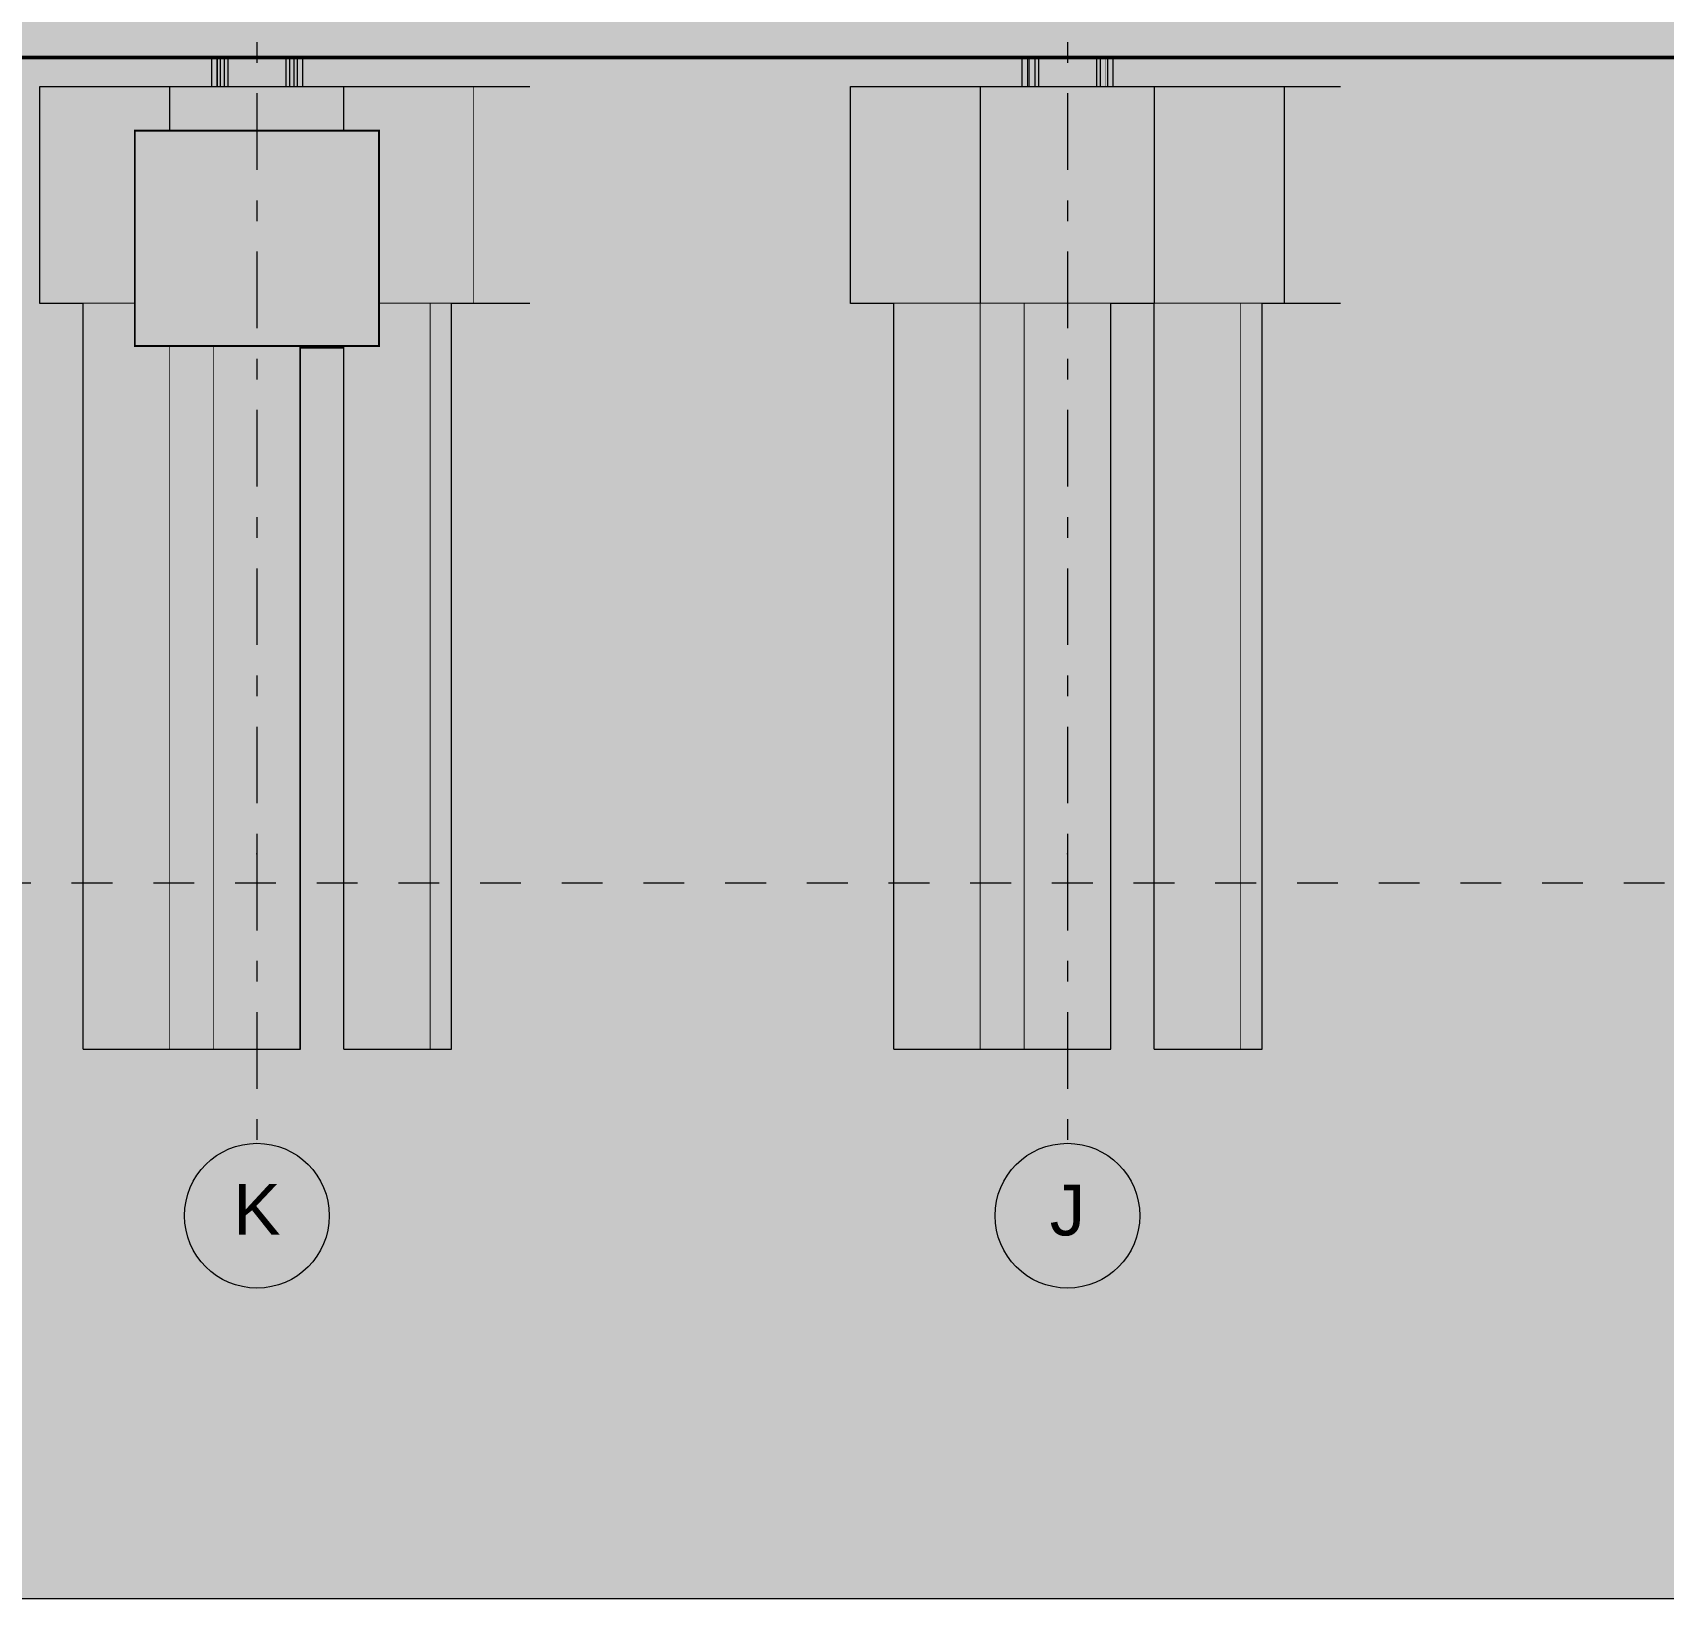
# Model space of a CAD drawing. Header units: millimetres. Extents: x -48147 to 1403542, y -455564 to 18123.
# Drawn here: x 1384271 to 1389905, y -455564 to -450157 of the extents above; entities that cross this region are included whole.
import ezdxf
from ezdxf.enums import TextEntityAlignment as Align

# ---------------------------------------------------------------- set-up
doc = ezdxf.new("R2010")
doc.units = ezdxf.units.MM
doc.header["$MEASUREMENT"] = 0
for name, pattern in [('Dashed', [2822.222233, 1411.111116, -1411.111116]), ('Double Dashed', [546.805537, 264.583325, -105.833328, 70.555556, -105.833328]), ('Wipeout_Contour', [1000, 0, -1000])]:
    doc.linetypes.add(name, pattern=pattern)
for name, color, linetype, lineweight, true_color in [('0_Pen_No__105', 7, 'Continuous', 15, 0xa6a6a6), ('A-230-M_FLOOR.IFC Import_Pen_No__109', 7, 'Continuous', 15, 0xa6a6a6), ('A-230-M_FLOOR.IFC Import_Pen_No__29', 7, 'Continuous', 50, 0x2a2a2a), ('New_A-15-MG_Structural_Grid_Phase_2_Pen_No__222', 7, 'Continuous', 13, 0x65af33), ('S-160-M_FOUND.IFC Import_Pen_No__104', 7, 'Continuous', 15, 0xa6a6a6), ('S-160-M_FOUND.IFC Import_Pen_No__24', 7, 'Continuous', 50, 0x2a2a2a)]:
    doc.layers.add(name, color=color, linetype=linetype, lineweight=lineweight, true_color=true_color)
for name, color, linetype in [('A-230-M_FLOOR.IFC Import', 7, 'Continuous'), ('New_A-15-MG_Structural_Grid_Phase_2', 7, 'Continuous'), ('S-160-M_FOUND.IFC Import', 7, 'Continuous'), ('S-280-M_COLUMN.IFC Import', 7, 'Continuous')]:
    doc.layers.add(name, color=color, linetype=linetype)
for name, color, linetype, lineweight in [('A-95-P_Drawing_Pen_No__1', 7, 'Continuous', 13), ('A-95-P_Drawing_Pen_No__84', 8, 'Continuous', 20), ('S-160-M_FOUND.IFC Import_Pen_No__1', 7, 'Continuous', 13), ('S-160-M_FOUND.IFC Import_Pen_No__4', 7, 'Continuous', 20), ('S-280-M_COLUMN.IFC Import_Pen_No__88', 8, 'Continuous', 20)]:
    doc.layers.add(name, color=color, linetype=linetype, lineweight=lineweight)
doc.styles.add('GENERATED_STYLE_2', font='')
doc.styles.get('GENERATED_STYLE_2').set_extended_font_data('Swis721 BT')

# ---------------------------------------------------------------- blocks, each defined once
blk = doc.blocks.new('Section Elem_242_1', base_point=(1418663.2, -449992.5))
at = {"color": 254, "linetype": 'Wipeout_Contour', "lineweight": 0, "ltscale": 5825130.82387224}
blk.add_wipeout([(1384915.4, -450342.5), (1384919.2, -450342.5), (1384919.2, -450242.5), (1384915.4, -450242.5)], dxfattribs=at).dxf.layer = 'S-280-M_COLUMN.IFC Import'
at = {"color": 254, "linetype": 'Wipeout_Contour', "lineweight": 0, "ltscale": 5826184.202013778}
blk.add_wipeout([(1385184.9, -450342.5), (1385203.6, -450342.5), (1385203.6, -450242.5), (1385184.9, -450242.5)], dxfattribs=at).dxf.layer = 'S-280-M_COLUMN.IFC Import'
at = {"color": 254, "linetype": 'Wipeout_Contour', "lineweight": 0, "ltscale": 5825112.870594533}
blk.add_wipeout([(1384909.8, -450342.5), (1384915.4, -450342.5), (1384915.4, -450242.5), (1384909.8, -450242.5)], dxfattribs=at).dxf.layer = 'S-280-M_COLUMN.IFC Import'
at = {"color": 254, "linetype": 'Wipeout_Contour', "lineweight": 0, "ltscale": 5826144.760911156}
blk.add_wipeout([(1385184.9, -450242.5), (1385182.8, -450242.5), (1385182.8, -450342.5), (1385184.9, -450342.5)], dxfattribs=at).dxf.layer = 'S-280-M_COLUMN.IFC Import'
at = {"color": 254, "linetype": 'Wipeout_Contour', "lineweight": 0, "ltscale": 5825098.415803521}
blk.add_wipeout([(1384907.8, -450342.5), (1384909.8, -450342.5), (1384909.8, -450242.5), (1384907.8, -450242.5)], dxfattribs=at).dxf.layer = 'S-280-M_COLUMN.IFC Import'
at = {"color": 254, "linetype": 'Wipeout_Contour', "lineweight": 0, "ltscale": 5826130.30581273}
blk.add_wipeout([(1385177.3, -450242.5), (1385177.3, -450342.5), (1385182.8, -450342.5), (1385182.8, -450242.5)], dxfattribs=at).dxf.layer = 'S-280-M_COLUMN.IFC Import'
at = {"color": 254, "linetype": 'Wipeout_Contour', "lineweight": 0, "ltscale": 5825058.975250746}
blk.add_wipeout([(1384889.1, -450342.5), (1384907.8, -450342.5), (1384907.8, -450242.5), (1384889.1, -450242.5)], dxfattribs=at).dxf.layer = 'S-280-M_COLUMN.IFC Import'
at = {"color": 254, "linetype": 'Wipeout_Contour', "lineweight": 0, "ltscale": 5826112.259681386}
blk.add_wipeout([(1385173.3, -450342.5), (1385177.3, -450342.5), (1385177.3, -450242.5), (1385173.3, -450242.5)], dxfattribs=at).dxf.layer = 'S-280-M_COLUMN.IFC Import'
at = {"layer": 'S-280-M_COLUMN.IFC Import_Pen_No__88', "linetype": 'Continuous'}
for p, q in [((1384889.1, -450242.5), (1384889.1, -450342.5)), ((1384907.8, -450242.5), (1384907.8, -450342.5)), ((1385184.9, -450242.5), (1385184.9, -450342.5)), ((1385203.6, -450242.5), (1385203.6, -450342.5))]:
    blk.add_line(p, q, dxfattribs=at)
blk = doc.blocks.new('Section Elem_243_1', base_point=(1418663.2, -449992.5))
at = {"color": 254, "linetype": 'Wipeout_Contour', "lineweight": 0, "ltscale": 5836742.222725722}
blk.add_wipeout([(1387959.2, -450242.5), (1387959.2, -450342.5), (1387979.7, -450342.5), (1387979.7, -450242.5)], dxfattribs=at).dxf.layer = 'S-280-M_COLUMN.IFC Import'
at = {"color": 254, "linetype": 'Wipeout_Contour', "lineweight": 0, "ltscale": 5836696.143656611}
blk.add_wipeout([(1387955.5, -450242.5), (1387955.5, -450342.5), (1387959.2, -450342.5), (1387959.2, -450242.5)], dxfattribs=at).dxf.layer = 'S-280-M_COLUMN.IFC Import'
at = {"color": 254, "linetype": 'Wipeout_Contour', "lineweight": 0, "ltscale": 5836671.983178177}
blk.add_wipeout([(1387946.5, -450342.5), (1387955.5, -450342.5), (1387955.5, -450242.5), (1387946.5, -450242.5)], dxfattribs=at).dxf.layer = 'S-280-M_COLUMN.IFC Import'
at = {"layer": 'S-280-M_COLUMN.IFC Import_Pen_No__88', "linetype": 'Continuous'}
blk.add_line((1387979.7, -450242.5), (1387979.7, -450342.5), dxfattribs=at)
at = {"color": 254, "linetype": 'Wipeout_Contour', "lineweight": 0, "ltscale": 5836273.85410975}
blk.add_wipeout([(1387746.2, -450242.5), (1387746.2, -450342.5), (1387946.5, -450342.5), (1387946.5, -450242.5)], dxfattribs=at).dxf.layer = 'S-280-M_COLUMN.IFC Import'
at = {"layer": 'S-280-M_COLUMN.IFC Import_Pen_No__88', "linetype": 'Continuous'}
for p, q in [((1387946.5, -450242.5), (1387946.5, -450342.5)), ((1387959.2, -450242.5), (1387959.2, -450342.5))]:
    blk.add_line(p, q, dxfattribs=at)
at = {"color": 254, "linetype": 'Wipeout_Contour', "lineweight": 0, "ltscale": 5835875.725302869}
blk.add_wipeout([(1387737.2, -450342.5), (1387746.2, -450342.5), (1387746.2, -450242.5), (1387737.2, -450242.5)], dxfattribs=at).dxf.layer = 'S-280-M_COLUMN.IFC Import'
at = {"color": 254, "linetype": 'Wipeout_Contour', "lineweight": 0, "ltscale": 5835851.565176003}
blk.add_wipeout([(1387733.5, -450342.5), (1387737.2, -450342.5), (1387737.2, -450242.5), (1387733.5, -450242.5)], dxfattribs=at).dxf.layer = 'S-280-M_COLUMN.IFC Import'
at = {"color": 254, "linetype": 'Wipeout_Contour', "lineweight": 0, "ltscale": 5835805.49427158}
blk.add_wipeout([(1387713, -450342.5), (1387733.5, -450342.5), (1387733.5, -450242.5), (1387713, -450242.5)], dxfattribs=at).dxf.layer = 'S-280-M_COLUMN.IFC Import'
at = {"layer": 'S-280-M_COLUMN.IFC Import_Pen_No__88', "linetype": 'Continuous'}
for p, q in [((1387713, -450242.5), (1387713, -450342.5)), ((1387733.5, -450242.5), (1387733.5, -450342.5)), ((1387746.2, -450242.5), (1387746.2, -450342.5))]:
    blk.add_line(p, q, dxfattribs=at)
blk = doc.blocks.new('Section Elem_244_1', base_point=(1418663.2, -449992.5))
at = {"color": 254, "linetype": 'Wipeout_Contour', "lineweight": 0, "ltscale": 5835760.474326419}
blk.add_wipeout([(1387709.8, -450342.5), (1387713, -450342.5), (1387713, -450242.5), (1387709.8, -450242.5)], dxfattribs=at).dxf.layer = 'S-280-M_COLUMN.IFC Import'
at = {"color": 254, "linetype": 'Wipeout_Contour', "lineweight": 0, "ltscale": 5836836.575076086}
blk.add_wipeout([(1387984.9, -450242.5), (1387984.9, -450342.5), (1388003.6, -450342.5), (1388003.6, -450242.5)], dxfattribs=at).dxf.layer = 'S-280-M_COLUMN.IFC Import'
at = {"color": 254, "linetype": 'Wipeout_Contour', "lineweight": 0, "ltscale": 5835750.578818933}
blk.add_wipeout([(1387707.8, -450342.5), (1387709.8, -450342.5), (1387709.8, -450242.5), (1387707.8, -450242.5)], dxfattribs=at).dxf.layer = 'S-280-M_COLUMN.IFC Import'
at = {"color": 254, "linetype": 'Wipeout_Contour', "lineweight": 0, "ltscale": 5836797.125914279}
blk.add_wipeout([(1387982.8, -450242.5), (1387982.8, -450342.5), (1387984.9, -450342.5), (1387984.9, -450242.5)], dxfattribs=at).dxf.layer = 'S-280-M_COLUMN.IFC Import'
at = {"color": 254, "linetype": 'Wipeout_Contour', "lineweight": 0, "ltscale": 5835711.131019835}
blk.add_wipeout([(1387689.1, -450342.5), (1387707.8, -450342.5), (1387707.8, -450242.5), (1387689.1, -450242.5)], dxfattribs=at).dxf.layer = 'S-280-M_COLUMN.IFC Import'
at = {"color": 254, "linetype": 'Wipeout_Contour', "lineweight": 0, "ltscale": 5836787.236692818}
blk.add_wipeout([(1387979.7, -450342.5), (1387982.8, -450342.5), (1387982.8, -450242.5), (1387979.7, -450242.5)], dxfattribs=at).dxf.layer = 'S-280-M_COLUMN.IFC Import'
at = {"layer": 'S-280-M_COLUMN.IFC Import_Pen_No__88', "linetype": 'Continuous'}
for p, q in [((1387689.1, -450242.5), (1387689.1, -450342.5)), ((1387707.8, -450242.5), (1387707.8, -450342.5)), ((1387984.9, -450242.5), (1387984.9, -450342.5)), ((1388003.6, -450242.5), (1388003.6, -450342.5))]:
    blk.add_line(p, q, dxfattribs=at)
blk = doc.blocks.new('Section Elem_248_1', base_point=(1418663.2, -449992.5))
at = {"color": 254, "linetype": 'Wipeout_Contour', "lineweight": 0, "ltscale": 5826077.786692342}
blk.add_wipeout([(1385159.1, -450242.5), (1385159.1, -450342.5), (1385173.3, -450342.5), (1385173.3, -450242.5)], dxfattribs=at).dxf.layer = 'S-280-M_COLUMN.IFC Import'
at = {"color": 254, "linetype": 'Wipeout_Contour', "lineweight": 0, "ltscale": 5826043.702868321}
blk.add_wipeout([(1385155.4, -450242.5), (1385155.4, -450342.5), (1385159.1, -450342.5), (1385159.1, -450242.5)], dxfattribs=at).dxf.layer = 'S-280-M_COLUMN.IFC Import'
at = {"color": 254, "linetype": 'Wipeout_Contour', "lineweight": 0, "ltscale": 5826019.547161863}
blk.add_wipeout([(1385146.4, -450242.5), (1385146.4, -450342.5), (1385155.4, -450342.5), (1385155.4, -450242.5)], dxfattribs=at).dxf.layer = 'S-280-M_COLUMN.IFC Import'
at = {"color": 254, "linetype": 'Wipeout_Contour', "lineweight": 0, "ltscale": 5825621.494681015}
blk.add_wipeout([(1384946.1, -450242.5), (1384946.1, -450342.5), (1385146.4, -450342.5), (1385146.4, -450242.5)], dxfattribs=at).dxf.layer = 'S-280-M_COLUMN.IFC Import'
at = {"layer": 'S-280-M_COLUMN.IFC Import_Pen_No__88', "linetype": 'Continuous'}
for p, q in [((1385146.4, -450242.5), (1385146.4, -450342.5)), ((1385159.1, -450242.5), (1385159.1, -450342.5)), ((1385173.3, -450242.5), (1385173.3, -450342.5))]:
    blk.add_line(p, q, dxfattribs=at)
at = {"color": 254, "linetype": 'Wipeout_Contour', "lineweight": 0, "ltscale": 5825223.442369627}
blk.add_wipeout([(1384937.2, -450242.5), (1384937.2, -450342.5), (1384946.1, -450342.5), (1384946.1, -450242.5)], dxfattribs=at).dxf.layer = 'S-280-M_COLUMN.IFC Import'
at = {"color": 254, "linetype": 'Wipeout_Contour', "lineweight": 0, "ltscale": 5825199.28701615}
blk.add_wipeout([(1384933.4, -450242.5), (1384933.4, -450342.5), (1384937.2, -450342.5), (1384937.2, -450242.5)], dxfattribs=at).dxf.layer = 'S-280-M_COLUMN.IFC Import'
at = {"color": 254, "linetype": 'Wipeout_Contour', "lineweight": 0, "ltscale": 5825165.203984348}
blk.add_wipeout([(1384919.2, -450242.5), (1384919.2, -450342.5), (1384933.4, -450342.5), (1384933.4, -450242.5)], dxfattribs=at).dxf.layer = 'S-280-M_COLUMN.IFC Import'
at = {"layer": 'S-280-M_COLUMN.IFC Import_Pen_No__88', "linetype": 'Continuous'}
for p, q in [((1384919.2, -450242.5), (1384919.2, -450342.5)), ((1384933.4, -450242.5), (1384933.4, -450342.5)), ((1384946.1, -450242.5), (1384946.1, -450342.5))]:
    blk.add_line(p, q, dxfattribs=at)
blk = doc.blocks.new('Section Elem_363_1', base_point=(1418663.2, -449992.5))
at = {"layer": 'S-160-M_FOUND.IFC Import_Pen_No__104', "linetype": 'Continuous', "lineweight": 0, "true_color": 0x535353}
blk.add_hatch(color=251, dxfattribs=at).paths.add_polyline_path([(1384621.3, -450492.5), (1384621.3, -451242.5), (1385471.3, -451242.5), (1385471.3, -450492.5)])
at = {"layer": 'S-160-M_FOUND.IFC Import_Pen_No__24', "linetype": 'Continuous'}
for p, q in [((1384621.3, -450492.5), (1384621.3, -451242.5)), ((1385471.3, -450492.5), (1384621.3, -450492.5)), ((1385471.3, -450492.5), (1385471.3, -451242.5)), ((1385471.3, -451242.5), (1384621.3, -451242.5))]:
    blk.add_line(p, q, dxfattribs=at)
blk = doc.blocks.new('Section Elem_364_1', base_point=(1418663.2, -449992.5))
at = {"color": 254, "linetype": 'Wipeout_Contour', "lineweight": 0, "ltscale": 8736275.015344733}
blk.add_wipeout([(1384296.3, -451092.5), (1384621.3, -451092.5), (1384621.3, -450492.5), (1384745.6, -450492.5), (1384745.6, -450342.5), (1384296.3, -450342.5)], dxfattribs=at).dxf.layer = 'S-160-M_FOUND.IFC Import'
at = {"color": 254, "linetype": 'Wipeout_Contour', "lineweight": 0, "ltscale": 8741886.319407823}
blk.add_wipeout([(1385345.6, -450342.5), (1385345.6, -450492.5), (1385471.3, -450492.5), (1385471.3, -451092.5), (1385796.3, -451092.5), (1385796.3, -450342.5)], dxfattribs=at).dxf.layer = 'S-160-M_FOUND.IFC Import'
at = {"layer": 'S-160-M_FOUND.IFC Import_Pen_No__4', "linetype": 'Continuous'}
for p, q in [((1384296.3, -450342.5), (1384745.6, -450342.5)), ((1384296.3, -451092.5), (1384296.3, -450342.5)), ((1385345.6, -450342.5), (1385796.3, -450342.5)), ((1385796.3, -451092.5), (1385796.3, -450342.5)), ((1384621.3, -451092.5), (1384296.3, -451092.5)), ((1385796.3, -451092.5), (1385471.3, -451092.5))]:
    blk.add_line(p, q, dxfattribs=at)
blk = doc.blocks.new('Section Elem_365_1', base_point=(1418663.2, -449992.5))
at = {"color": 254, "linetype": 'Wipeout_Contour', "lineweight": 0, "ltscale": 5840019.412563819}
blk.add_wipeout([(1388596.3, -451092.5), (1388789.3, -451092.5), (1388789.3, -450342.5), (1388596.3, -450342.5)], dxfattribs=at).dxf.layer = 'S-160-M_FOUND.IFC Import'
at = {"layer": 'S-160-M_FOUND.IFC Import_Pen_No__4', "linetype": 'Continuous'}
for p, q in [((1388596.3, -450342.5), (1388789.3, -450342.5)), ((1388789.3, -451092.5), (1388596.3, -451092.5))]:
    blk.add_line(p, q, dxfattribs=at)
blk = doc.blocks.new('Section Elem_366_1', base_point=(1418663.2, -449992.5))
at = {"color": 254, "linetype": 'Wipeout_Contour', "lineweight": 0, "ltscale": 5834801.586248209}
blk.add_wipeout([(1387096.3, -450342.5), (1387096.3, -451092.5), (1387546.3, -451092.5), (1387546.3, -450342.5)], dxfattribs=at).dxf.layer = 'S-160-M_FOUND.IFC Import'
at = {"color": 254, "linetype": 'Wipeout_Contour', "lineweight": 0, "ltscale": 5838796.209680147}
blk.add_wipeout([(1388596.3, -450342.5), (1388146.3, -450342.5), (1388146.3, -451092.5), (1388596.3, -451092.5)], dxfattribs=at).dxf.layer = 'S-160-M_FOUND.IFC Import'
at = {"layer": 'S-160-M_FOUND.IFC Import_Pen_No__4', "linetype": 'Continuous'}
for p, q in [((1387096.3, -450342.5), (1387546.3, -450342.5)), ((1387096.3, -451092.5), (1387096.3, -450342.5)), ((1388146.3, -450342.5), (1388596.3, -450342.5)), ((1388596.3, -451092.5), (1388596.3, -450342.5)), ((1387546.3, -451092.5), (1387096.3, -451092.5)), ((1388596.3, -451092.5), (1388146.3, -451092.5))]:
    blk.add_line(p, q, dxfattribs=at)
blk = doc.blocks.new('Section Elem_377_1', base_point=(1418663.2, -449992.5))
at = {"color": 254, "linetype": 'Wipeout_Contour', "lineweight": 0, "ltscale": 5829367.487276833}
blk.add_wipeout([(1385796.3, -450342.5), (1385796.3, -451092.5), (1385989.3, -451092.5), (1385989.3, -450342.5)], dxfattribs=at).dxf.layer = 'S-160-M_FOUND.IFC Import'
at = {"layer": 'S-160-M_FOUND.IFC Import_Pen_No__4', "linetype": 'Continuous'}
for p, q in [((1385796.3, -450342.5), (1385989.3, -450342.5)), ((1385989.3, -451092.5), (1385796.3, -451092.5))]:
    blk.add_line(p, q, dxfattribs=at)
blk = doc.blocks.new('Section Elem_382_1', base_point=(1418663.2, -449992.5))
at = {"color": 254, "linetype": 'Wipeout_Contour', "lineweight": 0, "ltscale": 5828872.423329844}
blk.add_wipeout([(1385195.6, -451242.5), (1385195.6, -453667.5), (1385196.2, -453667.5), (1385196.2, -451242.5)], dxfattribs=at).dxf.layer = 'S-160-M_FOUND.IFC Import'
at = {"layer": 'S-160-M_FOUND.IFC Import_Pen_No__1', "linetype": 'Continuous'}
for p, q in [((1385196.2, -453667.5), (1385196.2, -451242.5)), ((1385195.6, -453667.5), (1385196.2, -453667.5))]:
    blk.add_line(p, q, dxfattribs=at)
blk = doc.blocks.new('Section Elem_383_1', base_point=(1418663.2, -449992.5))
at = {"color": 254, "linetype": 'Wipeout_Contour', "lineweight": 0, "ltscale": 5836798.829230971}
blk.add_wipeout([(1387546.3, -451092.5), (1388146.3, -451092.5), (1388146.3, -450342.5), (1387546.3, -450342.5)], dxfattribs=at).dxf.layer = 'S-160-M_FOUND.IFC Import'
at = {"layer": 'S-160-M_FOUND.IFC Import_Pen_No__4', "linetype": 'Continuous'}
for p, q in [((1387546.3, -450342.5), (1388146.3, -450342.5)), ((1387546.3, -451092.5), (1387546.3, -450342.5)), ((1388146.3, -450342.5), (1388146.3, -451092.5)), ((1388146.3, -451092.5), (1387546.3, -451092.5))]:
    blk.add_line(p, q, dxfattribs=at)
blk = doc.blocks.new('Section Elem_384_1', base_point=(1418663.2, -449992.5))
at = {"color": 254, "linetype": 'Wipeout_Contour', "lineweight": 0, "ltscale": 5838858.176784771}
blk.add_wipeout([(1387996.3, -451092.5), (1387696.3, -451092.5), (1387696.3, -453667.5), (1387996.3, -453667.5)], dxfattribs=at).dxf.layer = 'S-160-M_FOUND.IFC Import'
at = {"layer": 'S-160-M_FOUND.IFC Import_Pen_No__1', "linetype": 'Continuous'}
for p, q in [((1387696.3, -453667.5), (1387696.3, -451092.5)), ((1387996.3, -453667.5), (1387996.3, -451092.5)), ((1387696.3, -453667.5), (1387996.3, -453667.5))]:
    blk.add_line(p, q, dxfattribs=at)
blk = doc.blocks.new('Section Elem_385_1', base_point=(1418663.2, -449992.5))
at = {"layer": 'S-160-M_FOUND.IFC Import_Pen_No__1', "linetype": 'Continuous'}
blk.add_line((1387996.3, -453667.5), (1387996.3, -451092.5), dxfattribs=at)
blk = doc.blocks.new('Section Elem_388_1', base_point=(1418663.2, -449992.5))
at = {"color": 254, "linetype": 'Wipeout_Contour', "lineweight": 0, "ltscale": 5825773.65254332}
blk.add_wipeout([(1384745.6, -450342.5), (1384745.6, -450492.5), (1385345.6, -450492.5), (1385345.6, -450342.5)], dxfattribs=at).dxf.layer = 'S-160-M_FOUND.IFC Import'
at = {"layer": 'S-160-M_FOUND.IFC Import_Pen_No__4', "linetype": 'Continuous'}
for p, q in [((1384745.6, -450342.5), (1385345.6, -450342.5)), ((1384745.6, -450492.5), (1384745.6, -450342.5)), ((1385345.6, -450342.5), (1385345.6, -450492.5))]:
    blk.add_line(p, q, dxfattribs=at)
blk = doc.blocks.new('Section Elem_389_1', base_point=(1418663.2, -449992.5))
at = {"color": 254, "linetype": 'Wipeout_Contour', "lineweight": 0, "ltscale": 5828301.07072055}
blk.add_wipeout([(1384895.6, -451242.5), (1384895.6, -453667.5), (1385195.6, -453667.5), (1385195.6, -451242.5)], dxfattribs=at).dxf.layer = 'S-160-M_FOUND.IFC Import'
at = {"layer": 'S-160-M_FOUND.IFC Import_Pen_No__1', "linetype": 'Continuous'}
for p, q in [((1384895.6, -453667.5), (1384895.6, -451242.5)), ((1385195.6, -453667.5), (1385195.6, -451242.5)), ((1384895.6, -453667.5), (1385195.6, -453667.5))]:
    blk.add_line(p, q, dxfattribs=at)
blk = doc.blocks.new('Section Elem_390_1', base_point=(1418663.2, -449992.5))
at = {"layer": 'S-160-M_FOUND.IFC Import_Pen_No__1', "linetype": 'Continuous'}
blk.add_line((1384895.6, -453667.5), (1384895.6, -451242.5), dxfattribs=at)
blk = doc.blocks.new('Section Elem_391_1', base_point=(1418663.2, -449992.5))
at = {"color": 254, "linetype": 'Wipeout_Contour', "lineweight": 0, "ltscale": 5838286.473668707}
blk.add_wipeout([(1387695.6, -451092.5), (1387695.6, -453667.5), (1387696.3, -453667.5), (1387696.3, -451092.5)], dxfattribs=at).dxf.layer = 'S-160-M_FOUND.IFC Import'
at = {"layer": 'S-160-M_FOUND.IFC Import_Pen_No__1', "linetype": 'Continuous'}
for q in [(1387695.6, -451092.5), (1387696.3, -453667.5)]:
    blk.add_line((1387695.6, -453667.5), q, dxfattribs=at)
blk = doc.blocks.new('Section Elem_405_1', base_point=(1418663.2, -449992.5))
at = {"color": 254, "linetype": 'Wipeout_Contour', "lineweight": 0, "ltscale": 8744128.6709016}
blk.add_wipeout([(1385471.3, -451242.5), (1385346.3, -451242.5), (1385346.3, -453667.5), (1385646.3, -453667.5), (1385646.3, -451092.5), (1385471.3, -451092.5)], dxfattribs=at).dxf.layer = 'S-160-M_FOUND.IFC Import'
at = {"layer": 'S-160-M_FOUND.IFC Import_Pen_No__1', "linetype": 'Continuous'}
for p, q in [((1385646.3, -453667.5), (1385646.3, -451092.5)), ((1385346.3, -453667.5), (1385346.3, -451242.5)), ((1385346.3, -453667.5), (1385646.3, -453667.5))]:
    blk.add_line(p, q, dxfattribs=at)
blk = doc.blocks.new('Section Elem_406_1', base_point=(1418663.2, -449992.5))
at = {"color": 254, "linetype": 'Wipeout_Contour', "lineweight": 0, "ltscale": 8739089.87626813}
blk.add_wipeout([(1384446.3, -451092.5), (1384446.3, -453667.5), (1384746.3, -453667.5), (1384746.3, -451242.5), (1384621.3, -451242.5), (1384621.3, -451092.5)], dxfattribs=at).dxf.layer = 'S-160-M_FOUND.IFC Import'
at = {"layer": 'S-160-M_FOUND.IFC Import_Pen_No__1', "linetype": 'Continuous'}
for p, q in [((1384446.3, -453667.5), (1384446.3, -451092.5)), ((1384746.3, -453667.5), (1384746.3, -451242.5)), ((1384446.3, -453667.5), (1384746.3, -453667.5))]:
    blk.add_line(p, q, dxfattribs=at)
blk = doc.blocks.new('Section Elem_407_1', base_point=(1418663.2, -449992.5))
at = {"color": 254, "linetype": 'Wipeout_Contour', "lineweight": 0, "ltscale": 5840569.657448451}
blk.add_wipeout([(1388146.3, -451092.5), (1388146.3, -453667.5), (1388446.3, -453667.5), (1388446.3, -451092.5)], dxfattribs=at).dxf.layer = 'S-160-M_FOUND.IFC Import'
at = {"layer": 'S-160-M_FOUND.IFC Import_Pen_No__1', "linetype": 'Continuous'}
for p, q in [((1388146.3, -453667.5), (1388146.3, -451092.5)), ((1388446.3, -453667.5), (1388446.3, -451092.5)), ((1388146.3, -453667.5), (1388446.3, -453667.5))]:
    blk.add_line(p, q, dxfattribs=at)
blk = doc.blocks.new('Section Elem_408_1', base_point=(1418663.2, -449992.5))
at = {"color": 254, "linetype": 'Wipeout_Contour', "lineweight": 0, "ltscale": 5837146.901235904}
blk.add_wipeout([(1387246.3, -451092.5), (1387246.3, -453667.5), (1387546.3, -453667.5), (1387546.3, -451092.5)], dxfattribs=at).dxf.layer = 'S-160-M_FOUND.IFC Import'
at = {"layer": 'S-160-M_FOUND.IFC Import_Pen_No__1', "linetype": 'Continuous'}
for p, q in [((1387246.3, -453667.5), (1387246.3, -451092.5)), ((1387546.3, -453667.5), (1387546.3, -451092.5)), ((1387246.3, -453667.5), (1387546.3, -453667.5))]:
    blk.add_line(p, q, dxfattribs=at)
blk = doc.blocks.new('Section Elem_409_1', base_point=(1418663.2, -449992.5))
at = {"color": 254, "linetype": 'Wipeout_Contour', "lineweight": 0, "ltscale": 5841277.852441688}
blk.add_wipeout([(1388446.3, -453667.5), (1388518.7, -453667.5), (1388518.7, -451092.5), (1388446.3, -451092.5)], dxfattribs=at).dxf.layer = 'S-160-M_FOUND.IFC Import'
at = {"layer": 'S-160-M_FOUND.IFC Import_Pen_No__1', "linetype": 'Continuous'}
for p, q in [((1388518.7, -453667.5), (1388518.7, -451092.5)), ((1388446.3, -453667.5), (1388518.7, -453667.5))]:
    blk.add_line(p, q, dxfattribs=at)
blk = doc.blocks.new('Section Elem_410_1', base_point=(1418663.2, -449992.5))
at = {"color": 254, "linetype": 'Wipeout_Contour', "lineweight": 0, "ltscale": 5838001.286422784}
blk.add_wipeout([(1387546.3, -453667.5), (1387695.6, -453667.5), (1387695.6, -451092.5), (1387546.3, -451092.5)], dxfattribs=at).dxf.layer = 'S-160-M_FOUND.IFC Import'
at = {"layer": 'S-160-M_FOUND.IFC Import_Pen_No__1', "linetype": 'Continuous'}
blk.add_line((1387546.3, -453667.5), (1387695.6, -453667.5), dxfattribs=at)
blk = doc.blocks.new('Section Elem_411_1', base_point=(1418663.2, -449992.5))
at = {"color": 254, "linetype": 'Wipeout_Contour', "lineweight": 0, "ltscale": 5830629.841207586}
blk.add_wipeout([(1385646.3, -451092.5), (1385646.3, -453667.5), (1385718.7, -453667.5), (1385718.7, -451092.5)], dxfattribs=at).dxf.layer = 'S-160-M_FOUND.IFC Import'
at = {"layer": 'S-160-M_FOUND.IFC Import_Pen_No__1', "linetype": 'Continuous'}
for p, q in [((1385718.7, -453667.5), (1385718.7, -451092.5)), ((1385646.3, -453667.5), (1385718.7, -453667.5))]:
    blk.add_line(p, q, dxfattribs=at)
blk = doc.blocks.new('Section Elem_412_1', base_point=(1418663.2, -449992.5))
at = {"color": 254, "linetype": 'Wipeout_Contour', "lineweight": 0, "ltscale": 5827446.760778241}
blk.add_wipeout([(1384746.3, -453667.5), (1384895.6, -453667.5), (1384895.6, -451242.5), (1384746.3, -451242.5)], dxfattribs=at).dxf.layer = 'S-160-M_FOUND.IFC Import'
at = {"layer": 'S-160-M_FOUND.IFC Import_Pen_No__1', "linetype": 'Continuous'}
blk.add_line((1384746.3, -453667.5), (1384895.6, -453667.5), dxfattribs=at)
blk = doc.blocks.new('Section Elem_437_1', base_point=(1418663.2, -449992.5))
at = {"color": 254, "linetype": 'Wipeout_Contour', "lineweight": 0, "ltscale": 5830804.514820798}
blk.add_wipeout([(1398196.4, -450242.5), (1398196.4, -449992.5), (1374725.3, -449992.5), (1374725.3, -450242.5)], dxfattribs=at).dxf.layer = 'A-230-M_FLOOR.IFC Import'
at = {"layer": 'A-230-M_FLOOR.IFC Import_Pen_No__109', "linetype": 'Continuous'}
h = blk.add_hatch(dxfattribs=at)
h.set_pattern_fill('Lightweight_Concrete_0001', color=256, style=0, pattern_type=2)
h.set_pattern_definition([(0, (1418663.25, -449992.53), (0, 389.7114), [24.375, -200.625]), (0, (1418775.75, -449797.67), (0, 389.7114), [24.375, -200.625]), (60, (1418663.25, -449992.53), (-337.5, 194.8557), [24.375, -200.625]), (60, (1418888.25, -449992.53), (-337.5, 194.8557), [24.375, -200.625]), (120, (1418687.62, -449992.53), (337.5, 194.8557), [24.375, -200.625]), (120, (1418912.62, -449992.53), (337.5, 194.8557), [24.375, -200.625]), (0, (1418663.25, -449955.03), (0, 75), [0, -75, 0, -112.5]), (45, (1418700.75, -449955.03), (-53.03301, 53.03301), [0, -56.25, 0, -93.75])])
h.paths.add_polyline_path([(1398196.4, -450242.5), (1398196.4, -449992.5), (1374725.3, -449992.5), (1374725.3, -450242.5)])
at = {"layer": 'A-230-M_FLOOR.IFC Import_Pen_No__29', "linetype": 'Continuous'}
blk.add_line((1398167.2, -450242.5), (1374725.3, -450242.5), dxfattribs=at)
blk = doc.blocks.new('Standard grid marker[1]_1', base_point=(1385046.3, -428587.9))
at = {"layer": 'New_A-15-MG_Structural_Grid_Phase_2_Pen_No__222', "linetype": 'Double Dashed'}
for p, q in [((1385046.3, -429587.9), (1385046.3, -452992.5)), ((1385046.3, -452992.5), (1385046.3, -453992.5))]:
    blk.add_line(p, q, dxfattribs=at)
at = {"layer": 'New_A-15-MG_Structural_Grid_Phase_2_Pen_No__222', "linetype": 'Continuous'}
blk.add_circle((1385046.3, -454242.5), 250, dxfattribs=at)
at = {"layer": 'New_A-15-MG_Structural_Grid_Phase_2_Pen_No__222', "linetype": 'Double Dashed'}
blk.add_point((1385046.3, -452992.5), dxfattribs=at)
blk.add_point((1385046.3, -452992.5), dxfattribs=at)
at = {"layer": 'New_A-15-MG_Structural_Grid_Phase_2_Pen_No__222', "style": 'GENERATED_STYLE_2'}
for tag, p in [('AC_MarkerText_1_0', (1385046.3, -428316.2)), ('AC_MarkerText_1_1', (1385046.3, -454220.8))]:
    blk.add_attdef(tag, text='', height=175, rotation=360, dxfattribs=at).set_placement(p, align=Align.MIDDLE_CENTER)
blk = doc.blocks.new('Standard grid marker[2]_1', base_point=(1387846.3, -428587.9))
at = {"layer": 'New_A-15-MG_Structural_Grid_Phase_2_Pen_No__222', "linetype": 'Double Dashed'}
for p, q in [((1387846.3, -429587.9), (1387846.3, -452992.5)), ((1387846.3, -452992.5), (1387846.3, -453992.5))]:
    blk.add_line(p, q, dxfattribs=at)
at = {"layer": 'New_A-15-MG_Structural_Grid_Phase_2_Pen_No__222', "linetype": 'Continuous'}
blk.add_circle((1387846.3, -454242.5), 250, dxfattribs=at)
at = {"layer": 'New_A-15-MG_Structural_Grid_Phase_2_Pen_No__222', "linetype": 'Double Dashed'}
blk.add_point((1387846.3, -452992.5), dxfattribs=at)
blk.add_point((1387846.3, -452992.5), dxfattribs=at)
at = {"layer": 'New_A-15-MG_Structural_Grid_Phase_2_Pen_No__222', "style": 'GENERATED_STYLE_2'}
for tag, p in [('AC_MarkerText_1_0', (1387846.3, -428318.6)), ('AC_MarkerText_1_1', (1387846.3, -454223.2))]:
    blk.add_attdef(tag, text='', height=175, rotation=360, dxfattribs=at).set_placement(p, align=Align.MIDDLE_CENTER)
blk = doc.blocks.new('S-22 Building Section_STORY_MARKER', base_point=(1418663.2, -449992.5))
at = {"layer": '0_Pen_No__105', "linetype": 'Dashed', "ltscale": 0.1}
blk.add_line((1369166.1, -453092.5), (1399880.2, -453092.5), dxfattribs=at)

msp = doc.modelspace()

# ---------------------------------------------------------------- block references
at = {"layer": 'S-160-M_FOUND.IFC Import'}
for name in ['Section Elem_365_1', 'Section Elem_363_1']:
    msp.add_blockref(name, (1418663.2, -449992.5), dxfattribs=at)
at = {"layer": 'S-280-M_COLUMN.IFC Import'}
for name in ['Section Elem_242_1', 'Section Elem_243_1']:
    msp.add_blockref(name, (1418663.2, -449992.5), dxfattribs=at)

# ---------------------------------------------------------------- next in the draw order: block references
at = {"layer": 'S-160-M_FOUND.IFC Import'}
msp.add_blockref('Section Elem_382_1', (1418663.2, -449992.5), dxfattribs=at)
at = {"layer": 'S-280-M_COLUMN.IFC Import'}
for name in ['Section Elem_248_1', 'Section Elem_244_1']:
    msp.add_blockref(name, (1418663.2, -449992.5), dxfattribs=at)

# ---------------------------------------------------------------- next in the draw order: block references
at = {"layer": 'A-230-M_FLOOR.IFC Import'}
msp.add_blockref('Section Elem_437_1', (1418663.2, -449992.5), dxfattribs=at)
at = {"layer": 'S-160-M_FOUND.IFC Import'}
for name in ['Section Elem_364_1', 'Section Elem_366_1', 'Section Elem_389_1']:
    msp.add_blockref(name, (1418663.2, -449992.5), dxfattribs=at)

# ---------------------------------------------------------------- next in the draw order: block references
for name in ['Section Elem_388_1', 'Section Elem_377_1', 'Section Elem_383_1', 'Section Elem_406_1', 'Section Elem_405_1', 'Section Elem_390_1']:
    msp.add_blockref(name, (1418663.2, -449992.5), dxfattribs=at)

# ---------------------------------------------------------------- next in the draw order: block references
for name in ['Section Elem_411_1', 'Section Elem_408_1', 'Section Elem_384_1', 'Section Elem_407_1', 'Section Elem_412_1']:
    msp.add_blockref(name, (1418663.2, -449992.5), dxfattribs=at)

# ---------------------------------------------------------------- next in the draw order: block references
at = {"layer": 'New_A-15-MG_Structural_Grid_Phase_2', "color": 8, "linetype": 'Continuous', "lineweight": 15}
ref = msp.add_blockref('Standard grid marker[1]_1', (1385046.3, -428587.9), dxfattribs=at)
ref.add_attrib('AC_MarkerText_1_1', 'K', dxfattribs={"layer": 'New_A-15-MG_Structural_Grid_Phase_2_Pen_No__222', "color": 85, "true_color": 0x65af33, "height": 175, "rotation": 360, "style": 'GENERATED_STYLE_2'}).set_placement((1385046.3, -454220.8), align=Align.MIDDLE_CENTER)
at = {"layer": 'S-160-M_FOUND.IFC Import'}
for name in ['Section Elem_391_1', 'Section Elem_385_1', 'Section Elem_409_1']:
    msp.add_blockref(name, (1418663.2, -449992.5), dxfattribs=at)

# ---------------------------------------------------------------- next in the draw order: block references
msp.add_blockref('Section Elem_410_1', (1418663.2, -449992.5), dxfattribs=at)

# ---------------------------------------------------------------- next in the draw order: hatches: boundary and pattern name
at = {"layer": 'A-95-P_Drawing_Pen_No__84', "linetype": 'Continuous'}
msp.add_hatch(color=256, dxfattribs=at).paths.add_polyline_path([(1373386.1, -449992.5), (1369041.2, -450040.4), (1369041.2, -455564.1), (1402585.7, -455564.1), (1402585.7, -449992.5), (1398933.4, -449992.5), (1398737.2, -449992.5), (1398737.2, -450492.5), (1398167.2, -450492.5), (1398167.2, -450242.5), (1374725.3, -450242.5), (1374725.3, -450492.5), (1374155.3, -450492.5), (1374155.3, -449992.5)])

# ---------------------------------------------------------------- next in the draw order: linework, layer by layer
at = {"layer": 'A-95-P_Drawing_Pen_No__1', "linetype": 'Continuous', "flags": 128}
msp.add_lwpolyline([(1373386.1, -449992.5), (1369041.2, -450040.4), (1369041.2, -455564.1), (1402585.7, -455564.1), (1402585.7, -449992.5), (1398933.4, -449992.5), (1398737.2, -449992.5), (1398737.2, -450492.5), (1398167.2, -450492.5), (1398167.2, -450242.5), (1374725.3, -450242.5), (1374725.3, -450492.5), (1374155.3, -450492.5), (1374155.3, -449992.5)], close=True, dxfattribs=at)

# ---------------------------------------------------------------- next in the draw order: block references
at = {"layer": 'New_A-15-MG_Structural_Grid_Phase_2', "color": 8, "linetype": 'Continuous', "lineweight": 15}
ref = msp.add_blockref('Standard grid marker[2]_1', (1387846.3, -428587.9), dxfattribs=at)
ref.add_attrib('AC_MarkerText_1_1', 'J', dxfattribs={"layer": 'New_A-15-MG_Structural_Grid_Phase_2_Pen_No__222', "color": 85, "true_color": 0x65af33, "height": 175, "rotation": 360, "style": 'GENERATED_STYLE_2'}).set_placement((1387846.3, -454223.2), align=Align.MIDDLE_CENTER)

# ---------------------------------------------------------------- next in the draw order: block references
at = {"linetype": 'Continuous', "lineweight": 0}
msp.add_blockref('S-22 Building Section_STORY_MARKER', (1418663.2, -449992.5), dxfattribs=at)

doc.saveas('drawing.dxf')
